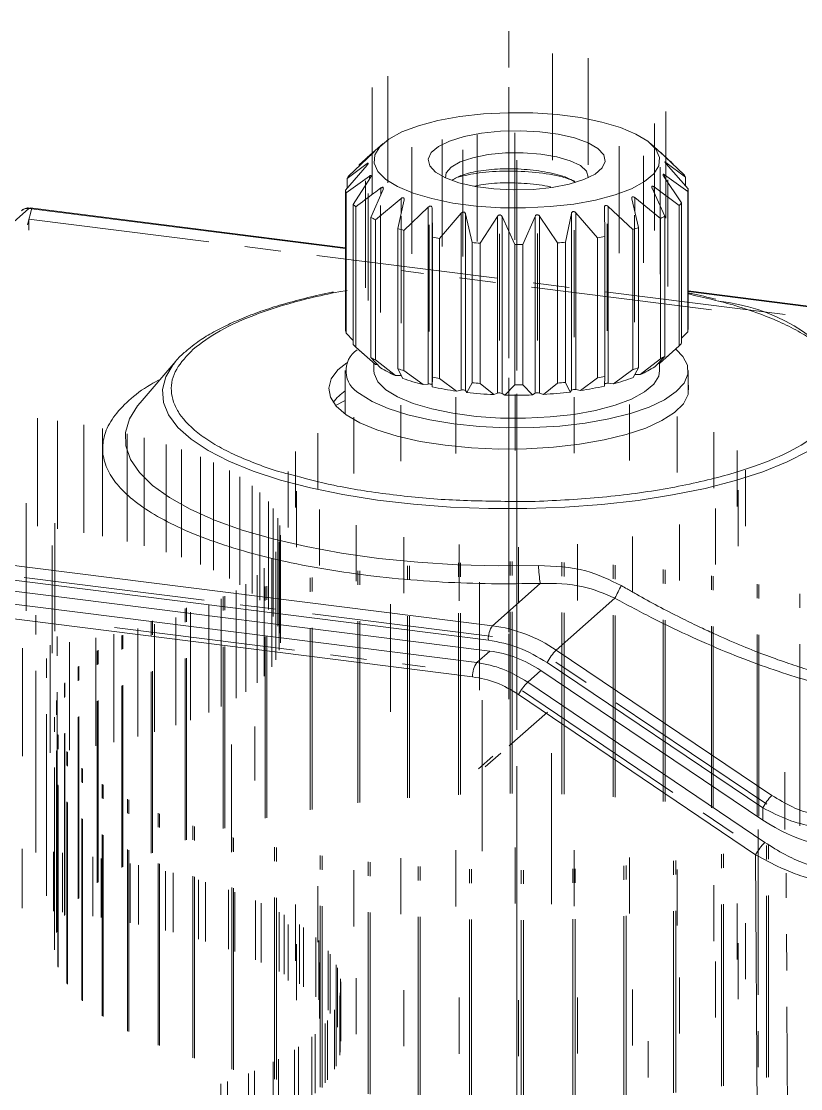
# Paper-space layout 'SW_Model_1' of a CAD drawing. Header units: millimetres. Extents: x 0 to 594, y 0 to 420.
# Drawn here: x 392.81 to 420.08, y 187.26 to 224.57 of the extents above; entities that cross this region are included whole.
import ezdxf

# ---------------------------------------------------------------- set-up
doc = ezdxf.new("R2010")
doc.units = ezdxf.units.MM
doc.linetypes.add('CENTER', pattern=[10.16, 6.35, -1.27, 1.27, -1.27])
doc.layers.add('SLD-0', color=179, linetype='Continuous')

psp = doc.layouts.new('SW_Model_1')

# ---------------------------------------------------------------- linework, layer by layer
at = {"layer": 'SLD-0', "color": 5, "linetype": 'CENTER', "lineweight": 15}
for p, q in [((409.867, 205.181), (409.867, 224.574)), ((411.402, 219.715), (411.402, 223.45)), ((412.644, 219.557), (412.644, 223.292)), ((409.867, 203.222), (409.867, 223.031)), ((405.638, 218.927), (405.638, 222.662)), ((405.087, 218.524), (405.087, 222.259)), ((415.366, 217.689), (415.366, 221.424)), ((414.971, 217.266), (414.971, 221.001)), ((408.766, 216.876), (408.766, 220.611)), ((410.082, 216.937), (410.082, 220.672)), ((406.472, 216.443), (406.472, 220.178)), ((407.537, 216.708), (407.537, 220.443)), ((413.728, 216.473), (413.728, 220.208)), ((408.258, 216.348), (408.258, 220.083)), ((414.587, 216.135), (414.587, 219.87)), ((410.148, 219.715), (410.148, 219.149)), ((410.148, 218.772), (410.148, 219.715)), ((415.168, 215.737), (415.168, 219.472)), ((410.148, 219.149), (410.148, 202.933)), ((404.854, 215.259), (404.854, 218.994)), ((410.148, 213.87), (410.148, 218.772)), ((410.148, 213.87), (410.148, 218.772)), ((410.148, 213.87), (410.148, 218.772)), ((410.148, 213.87), (410.148, 218.772)), ((410.148, 213.87), (410.148, 218.772)), ((410.148, 213.87), (410.148, 218.772)), ((410.148, 213.87), (410.148, 218.772)), ((410.148, 213.87), (410.148, 218.772)), ((410.148, 213.87), (410.148, 218.772)), ((410.148, 213.87), (410.148, 218.772)), ((410.148, 213.87), (410.148, 218.772)), ((410.148, 213.87), (410.148, 218.772)), ((410.148, 213.87), (410.148, 218.772)), ((410.148, 213.87), (410.148, 218.772)), ((410.148, 213.87), (410.148, 218.772)), ((410.148, 213.87), (410.148, 218.772)), ((410.148, 213.87), (410.148, 218.772)), ((410.148, 213.87), (410.148, 218.772)), ((410.148, 213.87), (410.148, 218.772)), ((410.148, 213.87), (410.148, 218.772)), ((410.148, 213.87), (410.148, 218.772)), ((410.148, 213.87), (410.148, 218.772)), ((410.148, 213.87), (410.148, 218.772)), ((410.148, 213.87), (410.148, 218.772)), ((410.148, 213.87), (410.148, 218.772)), ((415.433, 215.303), (415.433, 219.038)), ((404.954, 214.818), (404.954, 218.553)), ((393.024, 217.461), (393.187, 218.039)), ((405.38, 214.398), (405.38, 218.133)), ((393.078, 217.277), (393.078, 217.654)), ((393.078, 217.654), (421.741, 214.043)), ((406.106, 214.027), (406.106, 217.762)), ((414.273, 214.061), (414.273, 217.796)), ((407.086, 213.728), (407.086, 217.463)), ((412.159, 213.536), (412.159, 217.271)), ((413.316, 213.754), (413.316, 217.489)), ((409.548, 213.415), (409.548, 217.15)), ((410.877, 213.42), (410.877, 217.155)), ((416.961, 214.492), (406.093, 215.862)), ((410.148, 213.87), (410.148, 213.304)), ((410.148, 213.87), (410.148, 213.304)), ((410.148, 213.87), (410.148, 213.304)), ((410.148, 213.87), (410.148, 213.304)), ((410.148, 213.87), (410.148, 213.304)), ((410.148, 213.87), (410.148, 213.304)), ((410.148, 213.87), (410.148, 213.304)), ((410.148, 213.87), (410.148, 213.304)), ((410.148, 213.87), (410.148, 213.304)), ((410.148, 213.87), (410.148, 213.304)), ((410.148, 213.87), (410.148, 213.304)), ((410.148, 213.87), (410.148, 213.304)), ((410.148, 213.87), (410.148, 213.304)), ((410.148, 213.87), (410.148, 213.304)), ((410.148, 213.87), (410.148, 213.304)), ((410.148, 213.87), (410.148, 213.304)), ((410.148, 213.87), (410.148, 213.304)), ((410.148, 213.87), (410.148, 213.304)), ((410.148, 213.87), (410.148, 213.304)), ((410.148, 213.87), (410.148, 213.304)), ((410.148, 213.87), (410.148, 213.304)), ((410.148, 213.87), (410.148, 213.304)), ((410.148, 213.87), (410.148, 213.304)), ((410.148, 213.87), (410.148, 213.304)), ((410.148, 213.87), (410.148, 213.304)), ((410.148, 213.304), (410.148, 212.361)), ((410.148, 205.196), (410.148, 212.361)), ((409.867, 211.718), (409.867, 210.775)), ((408.02, 209.47), (408.02, 211.43)), ((409.867, 210.006), (409.867, 211.573)), ((410.088, 209.566), (410.088, 211.526)), ((412.161, 209.481), (412.161, 211.44)), ((406.096, 209.199), (406.096, 211.159)), ((414.096, 209.219), (414.096, 211.178)), ((393.378, 206.925), (393.378, 210.696)), ((394.075, 206.836), (394.075, 210.608)), ((404.449, 208.771), (404.449, 210.731)), ((409.867, 210.775), (409.867, 200.876)), ((415.762, 208.799), (415.762, 210.759)), ((395.004, 206.692), (395.004, 210.464)), ((395.657, 206.572), (395.657, 210.343)), ((396.517, 206.386), (396.517, 210.157)), ((403.19, 208.216), (403.19, 210.175)), ((417.046, 208.25), (417.046, 210.21)), ((397.113, 206.237), (397.113, 210.008)), ((397.887, 206.013), (397.887, 209.784)), ((410.148, 208.23), (410.148, 209.91)), ((410.148, 208.23), (410.148, 209.91)), ((410.148, 205.384), (410.148, 209.721)), ((410.148, 205.384), (410.148, 209.721)), ((398.415, 205.837), (398.415, 209.608)), ((399.088, 205.58), (399.088, 209.351)), ((402.405, 207.571), (402.405, 209.53)), ((417.86, 207.609), (417.86, 209.569)), ((399.538, 205.381), (399.538, 209.152)), ((400.097, 205.095), (400.097, 208.866)), ((400.46, 204.877), (400.46, 208.649)), ((402.148, 206.88), (402.148, 208.839)), ((418.147, 206.919), (418.147, 208.879)), ((400.894, 204.568), (400.894, 208.339)), ((410.148, 207.036), (410.148, 208.587)), ((410.148, 207.036), (410.148, 208.587)), ((410.148, 207.036), (410.148, 208.587)), ((410.148, 207.036), (410.148, 208.587)), ((410.148, 207.036), (410.148, 208.587)), ((410.148, 207.036), (410.148, 208.587)), ((410.148, 207.036), (410.148, 208.587)), ((410.148, 207.036), (410.148, 208.587)), ((410.148, 207.048), (410.148, 208.563)), ((410.148, 207.048), (410.148, 208.563)), ((410.148, 207.048), (410.148, 208.563)), ((410.148, 207.048), (410.148, 208.563)), ((410.148, 207.048), (410.148, 208.563)), ((410.148, 207.048), (410.148, 208.563)), ((410.148, 207.048), (410.148, 208.563)), ((410.148, 207.048), (410.148, 208.563)), ((410.148, 207.07), (410.148, 208.518)), ((410.148, 207.07), (410.148, 208.518)), ((410.148, 207.07), (410.148, 208.518)), ((410.148, 207.07), (410.148, 208.518)), ((410.148, 207.07), (410.148, 208.518)), ((410.148, 207.07), (410.148, 208.518)), ((410.148, 207.07), (410.148, 208.518)), ((410.148, 207.07), (410.148, 208.518)), ((410.148, 207.096), (410.148, 208.466)), ((410.148, 207.096), (410.148, 208.466)), ((410.148, 207.096), (410.148, 208.466)), ((410.148, 207.096), (410.148, 208.466)), ((410.148, 207.096), (410.148, 208.466)), ((410.148, 207.096), (410.148, 208.466)), ((410.148, 207.096), (410.148, 208.466)), ((410.148, 207.096), (410.148, 208.466)), ((410.148, 207.107), (410.148, 208.444)), ((410.148, 207.107), (410.148, 208.444)), ((410.148, 207.107), (410.148, 208.444)), ((410.148, 207.107), (410.148, 208.444)), ((410.148, 207.107), (410.148, 208.444)), ((410.148, 207.107), (410.148, 208.444)), ((410.148, 207.107), (410.148, 208.444)), ((410.148, 207.107), (410.148, 208.444)), ((410.148, 207.127), (410.148, 208.405)), ((410.148, 207.127), (410.148, 208.405)), ((410.148, 207.127), (410.148, 208.405)), ((410.148, 207.127), (410.148, 208.405)), ((410.148, 207.127), (410.148, 208.405)), ((410.148, 207.127), (410.148, 208.405)), ((410.148, 207.127), (410.148, 208.405)), ((410.148, 207.127), (410.148, 208.405)), ((401.162, 204.336), (401.162, 208.107)), ((402.436, 206.19), (402.436, 208.15)), ((417.89, 206.229), (417.89, 208.188)), ((392.982, 203.962), (392.982, 207.733)), ((401.462, 204.009), (401.462, 207.781)), ((401.631, 203.767), (401.631, 207.538)), ((403.249, 205.549), (403.249, 207.509)), ((417.105, 205.583), (417.105, 207.543)), ((401.792, 203.43), (401.792, 207.201)), ((393.983, 203.257), (393.983, 207.029)), ((401.858, 203.182), (401.858, 206.953)), ((404.533, 205), (404.533, 206.96)), ((410.148, 205.196), (410.148, 206.876)), ((410.148, 205.196), (410.148, 206.876)), ((415.846, 205.028), (415.846, 206.988)), ((409.296, 203.067), (380.633, 206.678)), ((401.839, 202.592), (401.839, 206.363)), ((401.877, 202.841), (401.877, 206.612)), ((406.199, 204.58), (406.199, 206.54)), ((414.199, 204.6), (414.199, 206.56)), ((393.887, 202.479), (393.887, 206.25)), ((401.715, 202.253), (401.715, 206.024)), ((408.135, 204.319), (408.135, 206.278)), ((410.207, 204.233), (410.207, 206.193)), ((412.276, 204.329), (412.276, 206.289)), ((401.574, 202.009), (401.574, 205.78)), ((408.106, 197.535), (408.106, 205.643)), ((408.181, 197.538), (408.181, 205.646)), ((409.916, 197.577), (409.916, 205.685)), ((409.991, 197.577), (409.991, 205.686)), ((411.728, 197.552), (411.728, 205.66)), ((411.803, 197.549), (411.803, 205.658)), ((401.309, 201.679), (401.309, 205.45)), ((404.586, 197.249), (404.586, 205.357)), ((404.657, 197.258), (404.657, 205.366)), ((406.322, 197.425), (406.322, 205.533)), ((406.395, 197.431), (406.395, 205.539)), ((413.521, 197.459), (413.521, 205.567)), ((413.595, 197.454), (413.595, 205.562)), ((415.271, 197.3), (415.271, 205.408)), ((415.343, 197.292), (415.343, 205.4)), ((400.668, 201.129), (400.668, 204.9)), ((401.067, 201.444), (401.067, 205.215)), ((402.92, 197.01), (402.92, 205.118)), ((402.988, 197.021), (402.988, 205.129)), ((408.845, 201.194), (408.845, 204.965)), ((410.148, 200.293), (410.148, 205.196)), ((416.957, 197.077), (416.957, 205.185)), ((417.026, 197.066), (417.026, 205.174)), ((418.557, 196.792), (418.557, 204.9)), ((418.622, 196.779), (418.622, 204.887)), ((400.33, 200.907), (400.33, 204.678)), ((401.345, 196.71), (401.345, 204.818)), ((401.408, 196.723), (401.408, 204.831)), ((420.052, 196.449), (420.052, 204.557)), ((399.375, 200.41), (399.375, 204.182)), ((399.803, 200.614), (399.803, 204.386)), ((399.88, 196.353), (399.88, 204.461)), ((399.939, 196.368), (399.939, 204.477)), ((405.726, 200.43), (405.726, 204.201)), ((393.316, 195.511), (393.316, 203.808)), ((398.545, 195.943), (398.545, 204.051)), ((398.598, 195.961), (398.598, 204.069)), ((398.732, 200.145), (398.732, 203.916)), ((397.356, 195.486), (397.356, 203.595)), ((397.402, 195.506), (397.402, 203.615)), ((397.475, 199.729), (397.475, 203.501)), ((398.223, 199.963), (398.223, 203.734)), ((394.064, 194.772), (394.064, 203.069)), ((395.417, 199.248), (395.417, 203.019)), ((396.056, 199.377), (396.056, 203.148)), ((396.072, 203.377), (406.944, 202.007)), ((396.327, 194.988), (396.327, 203.096)), ((396.367, 195.01), (396.367, 203.118)), ((396.895, 199.573), (396.895, 203.344)), ((392.85, 198.884), (392.85, 202.655)), ((393.818, 198.995), (393.818, 202.767)), ((394.505, 199.093), (394.505, 202.864)), ((409.867, 200.876), (409.867, 202.761)), ((409.867, 200.876), (409.867, 202.761)), ((393.696, 194.002), (393.696, 202.299)), ((395.473, 194.455), (395.473, 202.563)), ((395.505, 194.478), (395.505, 202.586)), ((418.896, 197.203), (411.349, 202.283)), ((394.802, 193.893), (394.802, 202.001)), ((394.827, 193.917), (394.827, 202.025)), ((394.325, 193.309), (394.325, 201.418)), ((394.341, 193.334), (394.341, 201.442)), ((410.352, 201.165), (418.648, 195.558)), ((394.047, 192.712), (394.047, 200.82)), ((394.055, 192.737), (394.055, 200.845)), ((408.935, 200.845), (408.935, 195.566)), ((409.878, 199.243), (411.218, 200.425)), ((393.97, 192.133), (393.97, 200.241)), ((393.971, 192.108), (393.971, 200.216)), ((410.148, 192.185), (410.148, 200.293)), ((410.148, 192.185), (410.148, 200.293)), ((410.148, 192.185), (410.148, 200.293)), ((410.148, 192.185), (410.148, 200.293)), ((410.148, 192.185), (410.148, 200.293)), ((410.148, 192.185), (410.148, 200.293)), ((410.148, 192.185), (410.148, 200.293)), ((410.148, 192.185), (410.148, 200.293)), ((410.148, 192.185), (410.148, 200.293)), ((410.148, 192.185), (410.148, 200.293)), ((410.148, 192.185), (410.148, 200.293)), ((410.148, 192.185), (410.148, 200.293)), ((410.148, 192.185), (410.148, 200.293)), ((410.148, 192.185), (410.148, 200.293)), ((410.148, 192.185), (410.148, 200.293)), ((410.148, 192.185), (410.148, 200.293)), ((410.148, 192.185), (410.148, 200.293)), ((410.148, 192.185), (410.148, 200.293)), ((410.148, 192.185), (410.148, 200.293)), ((410.148, 192.185), (410.148, 200.293)), ((410.148, 192.185), (410.148, 200.293)), ((410.148, 192.185), (410.148, 200.293)), ((410.148, 192.185), (410.148, 200.293)), ((410.148, 192.185), (410.148, 200.293)), ((410.148, 192.185), (410.148, 200.293)), ((410.148, 192.185), (410.148, 200.293)), ((410.148, 192.185), (410.148, 200.293)), ((410.148, 192.185), (410.148, 200.293)), ((410.148, 192.185), (410.148, 200.293)), ((410.148, 192.185), (410.148, 200.293)), ((410.148, 192.185), (410.148, 200.293)), ((410.148, 192.185), (410.148, 200.293)), ((410.148, 192.185), (410.148, 200.293)), ((410.148, 192.185), (410.148, 200.293)), ((410.148, 192.185), (410.148, 200.293)), ((410.148, 192.185), (410.148, 200.293)), ((410.148, 192.185), (410.148, 200.293)), ((410.148, 192.185), (410.148, 200.293)), ((410.148, 192.185), (410.148, 200.293)), ((410.148, 192.185), (410.148, 200.293)), ((410.148, 192.185), (410.148, 200.293)), ((410.148, 192.185), (410.148, 200.293)), ((410.148, 192.185), (410.148, 200.293)), ((410.148, 192.185), (410.148, 200.293)), ((410.148, 192.185), (410.148, 200.293)), ((410.148, 192.185), (410.148, 200.293)), ((410.148, 192.185), (410.148, 200.293)), ((410.148, 192.185), (410.148, 200.293)), ((410.148, 192.185), (410.148, 200.293)), ((410.148, 192.185), (410.148, 200.293)), ((410.148, 192.185), (410.148, 200.293)), ((410.148, 192.185), (410.148, 200.293)), ((410.148, 192.185), (410.148, 200.293)), ((410.148, 192.185), (410.148, 200.293)), ((410.148, 192.185), (410.148, 200.293)), ((410.148, 192.185), (410.148, 200.293)), ((410.148, 192.185), (410.148, 200.293)), ((410.148, 192.185), (410.148, 200.293)), ((410.148, 192.185), (410.148, 200.293)), ((410.148, 192.185), (410.148, 200.293)), ((410.148, 192.185), (410.148, 200.293)), ((410.148, 192.185), (410.148, 200.293)), ((410.148, 192.185), (410.148, 200.293)), ((410.148, 192.185), (410.148, 200.293)), ((410.148, 192.185), (410.148, 200.293)), ((410.148, 192.185), (410.148, 200.293)), ((410.148, 192.185), (410.148, 200.293)), ((410.148, 192.185), (410.148, 200.293)), ((410.148, 192.185), (410.148, 200.293)), ((410.148, 192.185), (410.148, 200.293)), ((410.148, 192.185), (410.148, 200.293)), ((410.148, 192.185), (410.148, 200.293)), ((410.148, 192.185), (410.148, 200.293)), ((410.148, 192.185), (410.148, 200.293)), ((410.148, 192.185), (410.148, 200.293)), ((410.148, 192.185), (410.148, 200.293)), ((410.148, 192.185), (410.148, 200.293)), ((410.148, 192.185), (410.148, 200.293)), ((410.148, 192.185), (410.148, 200.293)), ((410.148, 192.185), (410.148, 200.293)), ((410.148, 192.185), (410.148, 200.293)), ((410.148, 192.185), (410.148, 200.293)), ((410.148, 192.185), (410.148, 200.293)), ((410.148, 192.185), (410.148, 200.293)), ((410.148, 192.185), (410.148, 200.293)), ((410.148, 192.185), (410.148, 200.293)), ((410.148, 192.185), (410.148, 200.293)), ((410.148, 192.185), (410.148, 200.293)), ((410.148, 192.185), (410.148, 200.293)), ((410.148, 192.185), (410.148, 200.293)), ((410.148, 192.185), (410.148, 200.293)), ((410.148, 192.185), (410.148, 200.293)), ((410.148, 192.185), (410.148, 200.293)), ((410.148, 192.185), (410.148, 200.293)), ((410.148, 192.185), (410.148, 200.293)), ((410.148, 192.185), (410.148, 200.293)), ((410.148, 192.185), (410.148, 200.293)), ((410.148, 192.185), (410.148, 200.293)), ((410.148, 192.185), (410.148, 200.293)), ((410.148, 192.185), (410.148, 200.293)), ((410.148, 192.185), (410.148, 200.293)), ((410.148, 192.185), (410.148, 200.293)), ((410.148, 192.185), (410.148, 200.293)), ((410.148, 192.185), (410.148, 200.293)), ((410.148, 192.185), (410.148, 200.293)), ((410.148, 192.185), (410.148, 200.293)), ((410.148, 192.185), (410.148, 200.293)), ((410.148, 192.185), (410.148, 200.293)), ((410.148, 192.185), (410.148, 200.293)), ((410.148, 192.185), (410.148, 200.293)), ((410.148, 192.185), (410.148, 200.293)), ((410.148, 192.185), (410.148, 200.293)), ((400.986, 198.034), (400.986, 199.92)), ((394.09, 191.529), (394.09, 199.638)), ((394.099, 191.504), (394.099, 199.613)), ((400.164, 195.524), (400.164, 199.295)), ((394.411, 190.934), (394.411, 199.042)), ((394.429, 190.91), (394.429, 199.018)), ((409.042, 198.505), (409.594, 198.992)), ((411.36, 193.707), (411.36, 198.987)), ((408.805, 198.438), (409.308, 198.881)), ((394.93, 190.355), (394.93, 198.463)), ((394.956, 190.331), (394.956, 198.439)), ((419.533, 196.322), (419.533, 198.325)), ((395.64, 189.798), (395.64, 197.907)), ((395.674, 189.776), (395.674, 197.884)), ((410.148, 197.653), (410.148, 184.839)), ((396.533, 189.272), (396.533, 197.38)), ((396.574, 189.251), (396.574, 197.359)), ((397.597, 188.782), (397.597, 196.89)), ((397.645, 188.763), (397.645, 196.871)), ((398.819, 188.335), (398.819, 196.443)), ((398.873, 188.318), (398.873, 196.426)), ((418.595, 180.383), (418.595, 196.317)), ((418.595, 180.383), (418.595, 196.317)), ((418.595, 196.171), (418.595, 196.317)), ((400.184, 187.937), (400.184, 196.045)), ((400.243, 187.921), (400.243, 196.029)), ((392.843, 195.646), (392.843, 193.572)), ((401.673, 187.591), (401.673, 195.7)), ((401.738, 187.578), (401.738, 195.686)), ((408.02, 193.631), (408.02, 195.591)), ((410.088, 193.727), (410.088, 195.687)), ((412.161, 193.641), (412.161, 195.601)), ((418.887, 187.647), (418.887, 195.755)), ((418.951, 187.661), (418.951, 195.769)), ((393.938, 195.538), (393.938, 193.464)), ((394.253, 195.501), (394.253, 193.427)), ((395.31, 195.358), (395.31, 193.283)), ((395.613, 195.31), (395.613, 193.236)), ((403.27, 187.304), (403.27, 195.412)), ((403.338, 187.293), (403.338, 195.402)), ((404.952, 187.078), (404.952, 195.186)), ((405.024, 187.07), (405.024, 195.178)), ((406.096, 193.36), (406.096, 195.319)), ((414.096, 193.38), (414.096, 195.339)), ((415.638, 187.112), (415.638, 195.221)), ((415.71, 187.121), (415.71, 195.229)), ((417.308, 187.349), (417.308, 195.457)), ((417.376, 187.361), (417.376, 195.469)), ((396.622, 195.132), (396.622, 193.058)), ((396.909, 195.075), (396.909, 193.001)), ((397.859, 194.865), (397.859, 192.79)), ((398.128, 194.798), (398.128, 192.724)), ((404.449, 192.932), (404.449, 194.892)), ((406.701, 186.916), (406.701, 195.024)), ((406.774, 186.911), (406.774, 195.019)), ((408.492, 186.821), (408.492, 194.929)), ((408.567, 186.818), (408.567, 194.926)), ((410.304, 186.793), (410.304, 194.901)), ((410.38, 186.793), (410.38, 194.901)), ((412.114, 186.832), (412.114, 194.941)), ((412.19, 186.836), (412.19, 194.944)), ((413.9, 186.939), (413.9, 195.048)), ((413.974, 186.945), (413.974, 195.054)), ((415.762, 192.96), (415.762, 194.92)), ((399.011, 194.557), (399.011, 192.483)), ((399.258, 194.482), (399.258, 192.408)), ((410.148, 194.636), (410.148, 189.922)), ((419.634, 183.771), (419.575, 194.788)), ((400.065, 194.213), (400.065, 192.139)), ((400.289, 194.13), (400.289, 192.056)), ((403.19, 192.377), (403.19, 194.336)), ((410.148, 192.391), (410.148, 194.071)), ((410.148, 192.391), (410.148, 194.071)), ((417.046, 192.411), (417.046, 194.37)), ((401.011, 193.836), (401.011, 191.761)), ((401.209, 193.746), (401.209, 191.672)), ((402.405, 191.732), (402.405, 193.691)), ((410.148, 189.545), (410.148, 193.882)), ((410.148, 189.545), (410.148, 193.882)), ((417.86, 191.77), (417.86, 193.729)), ((401.84, 193.429), (401.84, 191.354)), ((402.01, 193.333), (402.01, 191.259)), ((402.148, 191.041), (402.148, 193)), ((402.543, 192.996), (402.543, 190.922)), ((410.148, 193.128), (410.148, 189.357)), ((410.148, 193.128), (410.148, 183.511)), ((418.147, 191.08), (418.147, 193.04)), ((402.683, 192.895), (402.683, 190.821)), ((410.148, 191.197), (410.148, 192.747)), ((410.148, 191.197), (410.148, 192.747)), ((410.148, 191.197), (410.148, 192.747)), ((410.148, 191.197), (410.148, 192.747)), ((410.148, 191.197), (410.148, 192.747)), ((410.148, 191.197), (410.148, 192.747)), ((410.148, 191.197), (410.148, 192.747)), ((410.148, 191.197), (410.148, 192.747)), ((410.148, 191.209), (410.148, 192.724)), ((410.148, 191.209), (410.148, 192.724)), ((410.148, 191.209), (410.148, 192.724)), ((410.148, 191.209), (410.148, 192.724)), ((410.148, 191.209), (410.148, 192.724)), ((410.148, 191.209), (410.148, 192.724)), ((410.148, 191.209), (410.148, 192.724)), ((410.148, 191.209), (410.148, 192.724)), ((410.148, 191.231), (410.148, 192.679)), ((410.148, 191.231), (410.148, 192.679)), ((410.148, 191.231), (410.148, 192.679)), ((410.148, 191.231), (410.148, 192.679)), ((410.148, 191.231), (410.148, 192.679)), ((410.148, 191.231), (410.148, 192.679)), ((410.148, 191.231), (410.148, 192.679)), ((410.148, 191.231), (410.148, 192.679)), ((410.148, 191.257), (410.148, 192.626)), ((410.148, 191.257), (410.148, 192.626)), ((410.148, 191.257), (410.148, 192.626)), ((410.148, 191.257), (410.148, 192.626)), ((410.148, 191.257), (410.148, 192.626)), ((410.148, 191.257), (410.148, 192.626)), ((410.148, 191.257), (410.148, 192.626)), ((410.148, 191.257), (410.148, 192.626)), ((410.148, 191.268), (410.148, 192.605)), ((410.148, 191.268), (410.148, 192.605)), ((410.148, 191.268), (410.148, 192.605)), ((410.148, 191.268), (410.148, 192.605)), ((410.148, 191.268), (410.148, 192.605)), ((410.148, 191.268), (410.148, 192.605)), ((410.148, 191.268), (410.148, 192.605)), ((410.148, 191.268), (410.148, 192.605)), ((410.148, 191.287), (410.148, 192.566)), ((410.148, 191.287), (410.148, 192.566)), ((410.148, 191.287), (410.148, 192.566)), ((410.148, 191.287), (410.148, 192.566)), ((410.148, 191.287), (410.148, 192.566)), ((410.148, 191.287), (410.148, 192.566)), ((410.148, 191.287), (410.148, 192.566)), ((410.148, 191.287), (410.148, 192.566)), ((402.436, 190.351), (402.436, 192.311)), ((403.113, 192.543), (403.113, 190.468)), ((403.223, 192.437), (403.223, 190.363)), ((410.148, 192.185), (410.148, 189.922)), ((417.89, 190.389), (417.89, 192.349)), ((403.545, 192.072), (403.545, 189.998)), ((403.623, 191.964), (403.623, 189.89)), ((403.249, 189.71), (403.249, 191.67)), ((403.834, 191.59), (403.834, 189.516)), ((403.879, 191.48), (403.879, 189.406)), ((417.105, 189.744), (417.105, 191.704)), ((403.978, 191.101), (403.978, 189.026)), ((404.533, 189.161), (404.533, 191.12)), ((415.846, 189.189), (415.846, 191.148)), ((403.99, 190.989), (403.99, 188.915)), ((406.199, 188.741), (406.199, 190.701)), ((410.148, 189.357), (410.148, 191.036)), ((410.148, 189.357), (410.148, 191.036)), ((414.199, 188.761), (414.199, 190.721)), ((403.953, 190.498), (403.953, 188.423)), ((403.975, 190.609), (403.975, 188.535)), ((408.135, 188.48), (408.135, 190.439)), ((410.207, 188.394), (410.207, 190.353)), ((412.276, 188.49), (412.276, 190.449)), ((403.77, 190.01), (403.77, 187.935)), ((403.825, 190.119), (403.825, 188.045)), ((403.529, 189.638), (403.529, 187.563)), ((403.442, 189.53), (403.442, 187.456)), ((410.148, 189.357), (410.148, 185.585)), ((414.744, 180.022), (414.744, 189.45)), ((414.744, 180.022), (414.744, 189.45)), ((402.973, 189.064), (402.973, 186.99)), ((403.091, 189.168), (403.091, 187.094)), ((402.366, 188.616), (402.366, 186.541)), ((402.515, 188.715), (402.515, 186.641)), ((401.629, 188.19), (401.629, 186.115)), ((401.807, 188.284), (401.807, 186.21)), ((400.768, 187.79), (400.768, 185.716)), ((400.973, 187.878), (400.973, 185.804)), ((399.792, 187.421), (399.792, 185.347)), ((400.022, 187.502), (400.022, 185.428))]:
    psp.add_line(p, q, dxfattribs=at)
at = {"layer": 'SLD-0', "color": 179, "linetype": 'Continuous', "lineweight": 15}
for p, q in [((408.153, 221.243), (408.98, 221.336)), ((408.98, 221.336), (409.842, 221.379)), ((409.842, 221.379), (410.713, 221.371)), ((410.713, 221.371), (411.567, 221.313)), ((411.567, 221.313), (412.378, 221.207)), ((406.128, 220.706), (406.706, 220.924)), ((406.706, 220.924), (407.388, 221.105)), ((407.388, 221.105), (408.153, 221.243)), ((412.378, 221.207), (413.121, 221.055)), ((413.121, 221.055), (413.774, 220.862)), ((405.673, 220.459), (406.128, 220.706)), ((407.8, 220.39), (408.31, 220.547)), ((408.31, 220.547), (408.911, 220.663)), ((408.911, 220.663), (409.575, 220.731)), ((409.575, 220.731), (410.267, 220.748)), ((410.267, 220.748), (410.953, 220.713)), ((410.953, 220.713), (411.599, 220.628)), ((411.599, 220.628), (412.172, 220.498)), ((413.774, 220.862), (414.317, 220.635)), ((414.317, 220.635), (414.733, 220.38)), ((405.471, 220.304), (404.909, 219.809)), ((405.18, 219.904), (405.353, 220.188)), ((405.353, 220.188), (405.673, 220.459)), ((407.154, 219.984), (407.409, 220.199)), ((407.409, 220.199), (407.8, 220.39)), ((412.172, 220.498), (412.644, 220.328)), ((412.644, 220.328), (412.99, 220.127)), ((414.733, 220.38), (415.009, 220.104)), ((415.193, 219.98), (414.825, 220.304)), ((405.119, 219.981), (404.267, 219.17)), ((404.63, 219.558), (405.167, 220.032)), ((405.157, 219.613), (405.18, 219.904)), ((407.05, 219.755), (407.154, 219.984)), ((408.612, 219.807), (408.169, 219.659)), ((409.151, 219.914), (408.612, 219.807)), ((409.752, 219.972), (409.151, 219.914)), ((410.378, 219.979), (409.752, 219.972)), ((410.99, 219.934), (410.378, 219.979)), ((411.549, 219.84), (410.99, 219.934)), ((412.02, 219.702), (411.549, 219.84)), ((412.99, 220.127), (413.194, 219.906)), ((413.194, 219.906), (413.245, 219.675)), ((415.009, 220.104), (415.138, 219.817)), ((415.138, 219.817), (415.116, 219.527)), ((415.997, 219.218), (415.138, 220.022)), ((404.909, 219.548), (404.156, 218.67)), ((404.217, 219.076), (404.917, 219.602)), ((404.63, 219.515), (404.63, 219.558)), ((405.286, 219.326), (405.157, 219.613)), ((407.101, 219.524), (407.05, 219.755)), ((407.305, 219.303), (407.101, 219.524)), ((407.851, 219.479), (407.678, 219.278)), ((408.169, 219.659), (407.851, 219.479)), ((412.373, 219.529), (412.02, 219.702)), ((412.586, 219.333), (412.373, 219.529)), ((413.141, 219.447), (412.887, 219.231)), ((413.245, 219.675), (413.141, 219.447)), ((415.116, 219.527), (414.942, 219.242)), ((415.368, 219.645), (416.054, 219.124)), ((416.146, 218.719), (415.38, 219.591)), ((415.606, 219.603), (415.606, 219.584)), ((404.177, 218.575), (404.996, 219.165)), ((404.217, 218.742), (404.217, 219.076)), ((405.028, 219.112), (404.42, 218.176)), ((405.563, 219.05), (405.286, 219.326)), ((407.651, 219.102), (407.305, 219.303)), ((408.123, 218.933), (407.651, 219.102)), ((407.678, 219.278), (407.652, 219.102)), ((412.887, 219.231), (412.495, 219.04)), ((412.647, 219.125), (412.586, 219.333)), ((412.644, 219.102), (412.647, 219.125)), ((414.942, 219.242), (414.623, 218.972)), ((415.917, 218.224), (415.294, 219.154)), ((415.322, 219.207), (416.131, 218.624)), ((416.054, 219.124), (416.054, 218.823)), ((405.469, 218.7), (405.045, 217.72)), ((405.979, 218.795), (405.563, 219.05)), ((406.521, 218.568), (405.979, 218.795)), ((408.696, 218.802), (408.123, 218.933)), ((409.342, 218.717), (408.696, 218.802)), ((410.028, 218.683), (409.342, 218.717)), ((410.721, 218.7), (410.028, 218.683)), ((411.384, 218.768), (410.721, 218.7)), ((411.986, 218.883), (411.384, 218.768)), ((412.495, 219.04), (411.986, 218.883)), ((414.167, 218.724), (413.59, 218.506)), ((414.623, 218.972), (414.167, 218.724)), ((415.327, 217.762), (414.884, 218.738)), ((414.951, 218.787), (415.832, 218.132)), ((416.146, 213.816), (416.146, 218.719)), ((404.156, 218.67), (404.156, 213.767)), ((404.177, 213.672), (404.177, 218.575)), ((405.201, 217.64), (406.098, 218.378)), ((406.203, 218.336), (405.99, 217.33)), ((407.174, 218.375), (406.521, 218.568)), ((407.917, 218.223), (407.174, 218.375)), ((412.908, 218.325), (412.142, 218.187)), ((413.59, 218.506), (412.908, 218.325)), ((414.411, 217.365), (414.176, 218.369)), ((414.278, 218.411), (415.176, 217.681)), ((416.131, 218.624), (416.131, 213.721)), ((393.078, 218.031), (389.331, 214.726)), ((404.156, 216.661), (393.128, 218.051)), ((404.42, 218.176), (404.42, 213.274)), ((404.512, 213.183), (404.512, 218.086)), ((406.201, 217.266), (407.053, 218.077)), ((407.053, 218.077), (407.053, 211.894)), ((407.186, 218.046), (407.197, 217.031)), ((407.186, 218.046), (407.186, 211.862)), ((408.728, 218.117), (407.917, 218.223)), ((409.582, 218.059), (408.728, 218.117)), ((410.453, 218.052), (409.582, 218.059)), ((411.315, 218.095), (410.453, 218.052)), ((412.142, 218.187), (411.315, 218.095)), ((413.227, 217.056), (413.216, 218.07)), ((413.345, 218.103), (414.204, 217.299)), ((413.345, 218.103), (413.345, 211.919)), ((415.832, 218.132), (415.832, 213.23)), ((415.917, 213.321), (415.917, 218.224)), ((405.045, 217.72), (405.045, 212.818)), ((405.201, 212.738), (405.201, 217.64)), ((407.449, 216.986), (408.203, 217.864)), ((408.203, 217.864), (408.203, 211.681)), ((408.354, 217.845), (408.589, 216.841)), ((408.354, 217.845), (408.354, 211.662)), ((408.867, 216.818), (409.475, 217.754)), ((409.475, 217.754), (409.475, 211.571)), ((409.635, 217.748), (410.078, 216.772)), ((409.635, 217.748), (409.635, 211.565)), ((410.365, 216.774), (410.789, 217.753)), ((410.789, 217.753), (410.789, 211.57)), ((410.949, 217.76), (411.573, 216.829)), ((410.949, 217.76), (410.949, 211.577)), ((411.849, 216.854), (412.062, 217.861)), ((412.062, 217.861), (412.062, 211.677)), ((412.212, 217.881), (412.977, 217.009)), ((412.212, 217.881), (412.212, 211.698)), ((415.176, 217.681), (415.176, 212.779)), ((415.327, 212.86), (415.327, 217.762)), ((405.99, 217.33), (405.99, 212.428)), ((406.201, 212.363), (406.201, 217.266)), ((414.204, 217.299), (414.204, 212.396)), ((414.411, 212.462), (414.411, 217.365)), ((407.197, 217.031), (407.197, 212.128)), ((407.449, 212.083), (407.449, 216.986)), ((408.589, 216.841), (408.589, 211.938)), ((408.867, 211.916), (408.867, 216.818)), ((411.573, 216.829), (411.573, 211.927)), ((411.849, 211.952), (411.849, 216.854)), ((412.977, 217.009), (412.977, 212.106)), ((413.227, 212.153), (413.227, 217.056)), ((410.078, 216.772), (410.078, 211.87)), ((410.365, 211.871), (410.365, 216.774)), ((403.928, 215.119), (404.217, 215.169)), ((421.791, 214.439), (416.146, 215.151)), ((404.42, 213.421), (404.177, 213.672)), ((416.131, 213.721), (415.917, 213.497)), ((405.209, 212.576), (404.512, 213.183)), ((415.832, 213.23), (415.139, 212.617)), ((415.722, 213.101), (415.956, 212.862)), ((404.638, 213.072), (405.096, 212.668)), ((405.045, 212.818), (405.378, 212.46)), ((405.907, 212.19), (405.201, 212.738)), ((415.176, 212.779), (414.47, 212.225)), ((414.978, 212.499), (415.327, 212.86)), ((415.199, 212.668), (415.44, 212.881)), ((415.956, 212.862), (416.12, 212.553)), ((398.219, 212.689), (396.971, 211.242)), ((398.14, 212.594), (398.219, 212.689)), ((403.893, 212.385), (403.658, 212.073)), ((404.206, 212.64), (403.893, 212.385)), ((404.148, 212.361), (404.148, 210.838)), ((405.148, 212.624), (405.148, 212.361)), ((405.148, 212.361), (405.157, 212.259)), ((405.273, 212.572), (405.209, 212.576)), ((405.99, 212.428), (406.158, 212.091)), ((406.872, 211.873), (406.201, 212.363)), ((414.204, 212.396), (413.529, 211.9)), ((414.226, 212.124), (414.411, 212.462)), ((415.139, 212.617), (415.089, 212.614)), ((415.116, 212.173), (415.148, 212.361)), ((415.184, 212.654), (415.139, 212.617)), ((415.148, 212.361), (415.148, 212.624)), ((415.199, 212.668), (415.184, 212.654)), ((416.12, 212.553), (416.137, 212.239)), ((416.148, 211.554), (416.148, 212.361)), ((403.658, 212.073), (403.568, 211.753)), ((405.157, 212.259), (405.286, 211.972)), ((405.286, 211.972), (405.563, 211.696)), ((406.098, 212.194), (405.907, 212.19)), ((407.197, 212.128), (407.188, 211.798)), ((408.042, 211.646), (407.449, 212.083)), ((412.977, 212.106), (412.375, 211.664)), ((413.218, 211.823), (413.227, 212.153)), ((414.47, 212.225), (414.278, 212.228)), ((414.942, 211.888), (415.116, 212.173)), ((416.137, 212.239), (416.006, 211.929)), ((403.568, 211.753), (403.626, 211.432)), ((405.563, 211.696), (405.979, 211.441)), ((407.053, 211.894), (406.872, 211.873)), ((407.076, 211.895), (407.053, 211.894)), ((407.1, 211.895), (407.076, 211.895)), ((407.123, 211.893), (407.1, 211.895)), ((407.143, 211.889), (407.123, 211.893)), ((407.161, 211.884), (407.143, 211.889)), ((407.174, 211.878), (407.161, 211.884)), ((407.182, 211.87), (407.174, 211.878)), ((407.186, 211.862), (407.182, 211.87)), ((407.188, 211.798), (407.186, 211.862)), ((408.203, 211.681), (408.042, 211.646)), ((408.404, 211.6), (408.354, 211.662)), ((408.589, 211.938), (408.404, 211.6)), ((409.345, 211.524), (408.867, 211.916)), ((410.078, 211.87), (409.73, 211.509)), ((410.698, 211.513), (410.365, 211.871)), ((411.573, 211.927), (411.082, 211.531)), ((412.017, 211.615), (411.849, 211.952)), ((412.062, 211.677), (412.017, 211.615)), ((412.375, 211.664), (412.212, 211.698)), ((413.218, 211.895), (413.216, 211.887)), ((413.226, 211.902), (413.218, 211.895)), ((413.239, 211.909), (413.226, 211.902)), ((413.256, 211.914), (413.239, 211.909)), ((413.276, 211.918), (413.256, 211.914)), ((413.299, 211.92), (413.276, 211.918)), ((413.322, 211.921), (413.299, 211.92)), ((413.345, 211.919), (413.322, 211.921)), ((413.529, 211.9), (413.345, 211.919)), ((414.167, 211.37), (414.623, 211.618)), ((414.623, 211.618), (414.942, 211.888)), ((415.73, 211.628), (415.318, 211.346)), ((416.006, 211.929), (415.73, 211.628)), ((416.14, 211.523), (416.156, 211.844)), ((416.156, 211.844), (416.148, 211.883)), ((403.626, 211.432), (403.83, 211.118)), ((404.148, 211.315), (403.811, 211.14)), ((405.088, 211.286), (404.646, 211.563)), ((405.654, 211.036), (405.088, 211.286)), ((405.979, 211.441), (406.521, 211.214)), ((409.475, 211.571), (409.345, 211.524)), ((409.73, 211.509), (409.635, 211.565)), ((410.789, 211.57), (410.698, 211.513)), ((411.082, 211.531), (410.949, 211.577)), ((413.59, 211.152), (414.167, 211.37)), ((415.318, 211.346), (414.778, 211.089)), ((415.977, 211.206), (416.14, 211.523)), ((403.83, 211.118), (404.176, 210.818)), ((406.332, 210.818), (405.654, 211.036)), ((406.521, 211.214), (407.174, 211.021)), ((407.174, 211.021), (407.917, 210.87)), ((407.917, 210.87), (408.728, 210.763)), ((412.142, 210.833), (412.908, 210.971)), ((412.908, 210.971), (413.59, 211.152)), ((414.124, 210.863), (413.372, 210.675)), ((414.778, 211.089), (414.124, 210.863)), ((415.228, 210.615), (415.671, 210.901)), ((415.671, 210.901), (415.977, 211.206)), ((404.176, 210.818), (404.655, 210.539)), ((404.655, 210.539), (405.256, 210.287)), ((407.103, 210.638), (406.332, 210.818)), ((407.949, 210.5), (407.103, 210.638)), ((408.85, 210.409), (407.949, 210.5)), ((408.728, 210.763), (409.582, 210.705)), ((409.582, 210.705), (410.453, 210.698)), ((410.453, 210.698), (411.315, 210.741)), ((411.315, 210.741), (412.142, 210.833)), ((412.541, 210.527), (411.651, 210.425)), ((413.372, 210.675), (412.541, 210.527)), ((414.66, 210.355), (415.228, 210.615)), ((405.256, 210.287), (405.965, 210.069)), ((409.782, 210.365), (408.85, 210.409)), ((410.723, 210.37), (409.782, 210.365)), ((411.651, 210.425), (410.723, 210.37)), ((413.204, 209.937), (413.98, 210.127)), ((413.98, 210.127), (414.66, 210.355)), ((405.965, 210.069), (406.766, 209.89)), ((406.766, 209.89), (407.64, 209.754)), ((407.64, 209.754), (408.565, 209.663)), ((411.436, 209.684), (412.349, 209.788)), ((412.349, 209.788), (413.204, 209.937)), ((408.565, 209.663), (409.522, 209.621)), ((409.522, 209.621), (410.486, 209.628)), ((410.486, 209.628), (411.436, 209.684)), ((409.296, 203.444), (380.633, 207.055)), ((409.155, 202.942), (380.492, 206.553)), ((409.296, 203.444), (410.973, 204.923)), ((409.202, 202.559), (391.102, 204.84)), ((408.747, 202.157), (390.646, 204.438)), ((411.528, 202.592), (413.582, 204.404)), ((408.605, 201.659), (390.527, 203.936)), ((408.747, 202.157), (409.202, 202.559)), ((419.075, 197.512), (411.528, 202.592)), ((418.755, 197.078), (411.208, 202.158)), ((410.53, 201.474), (410.987, 201.877)), ((410.987, 201.877), (418.755, 196.649)), ((418.826, 195.867), (410.53, 201.474)), ((418.506, 195.437), (410.211, 201.044)), ((418.755, 197.078), (418.755, 196.649)), ((418.506, 195.437), (418.602, 177.599))]:
    psp.add_line(p, q, dxfattribs=at)
at = {"layer": 'SLD-0', "color": 8, "linetype": 'Continuous', "lineweight": 15}
for p, q in [((404.917, 219.602), (404.917, 219.558)), ((415.368, 219.606), (415.368, 219.645)), ((404.996, 219.165), (404.996, 219.062)), ((415.322, 219.112), (415.322, 219.207)), ((405.398, 218.748), (405.398, 218.536)), ((414.951, 218.787), (414.951, 218.59)), ((406.098, 218.378), (406.098, 217.842)), ((414.278, 218.411), (414.278, 217.934)), ((393.078, 218.031), (404.156, 216.635)), ((416.146, 215.125), (421.741, 214.42)), ((397.867, 212.141), (398.127, 212.577)), ((398.127, 212.577), (398.14, 212.594)), ((397.753, 211.697), (397.867, 212.141)), ((406.098, 212.21), (406.098, 212.194)), ((397.785, 211.252), (397.753, 211.697)), ((396.971, 211.242), (396.884, 211.137)), ((397.965, 210.811), (397.785, 211.252)), ((396.884, 211.137), (396.599, 210.674)), ((396.599, 210.674), (396.461, 210.203)), ((398.288, 210.379), (397.965, 210.811)), ((396.461, 210.203), (396.474, 209.73)), ((398.753, 209.962), (398.288, 210.379)), ((396.474, 209.73), (396.637, 209.26)), ((399.352, 209.564), (398.753, 209.962)), ((400.079, 209.191), (399.352, 209.564)), ((420.344, 209.542), (419.611, 209.17)), ((396.637, 209.26), (396.947, 208.799)), ((400.924, 208.846), (400.079, 209.191)), ((419.611, 209.17), (418.759, 208.828)), ((396.947, 208.799), (397.402, 208.351)), ((401.879, 208.535), (400.924, 208.846)), ((418.759, 208.828), (417.798, 208.518)), ((397.402, 208.351), (397.996, 207.921)), ((402.93, 208.26), (401.879, 208.535)), ((404.065, 208.026), (402.93, 208.26)), ((416.742, 208.246), (415.602, 208.014)), ((417.798, 208.518), (416.742, 208.246)), ((397.996, 207.921), (398.723, 207.515)), ((405.271, 207.835), (404.065, 208.026)), ((415.602, 208.014), (414.393, 207.825)), ((398.723, 207.515), (399.574, 207.137)), ((406.533, 207.689), (405.271, 207.835)), ((407.835, 207.59), (406.533, 207.689)), ((409.162, 207.54), (407.835, 207.59)), ((410.497, 207.539), (409.162, 207.54)), ((411.825, 207.586), (410.497, 207.539)), ((413.129, 207.682), (411.825, 207.586)), ((414.393, 207.825), (413.129, 207.682)), ((399.574, 207.137), (400.541, 206.79)), ((400.541, 206.79), (401.612, 206.48)), ((401.612, 206.48), (402.775, 206.209)), ((402.775, 206.209), (404.018, 205.981)), ((404.018, 205.981), (405.326, 205.797)), ((405.326, 205.797), (406.684, 205.661)), ((406.684, 205.661), (408.079, 205.573)), ((408.079, 205.573), (409.493, 205.535)), ((409.493, 205.535), (410.912, 205.547))]:
    psp.add_line(p, q, dxfattribs=at)
at = {"layer": 'SLD-0', "color": 179, "linetype": 'Continuous', "lineweight": 15}
for centre, radius, start, end in [((405.059, 218.686), 0.928, 148.6017, 155.191), ((415.165, 218.646), 1.009, 28.2977, 34.5279), ((415.459, 218.774), 0.688, 347.3582, 355.3964), ((404.86, 218.779), 0.713, 188.8045, 196.6556), ((393.031, 217.701), 0.333, 81.8428, 130.6612), ((405.616, 219.299), 1.64, 223.1965, 227.703), ((414.789, 219.192), 1.487, 314.549, 319.3588), ((407.013, 221.378), 4.154, 241.7111, 244.1363), ((413.432, 221.091), 3.83, 297.0825, 299.6422), ((408.504, 225.183), 8.245, 252.251, 253.7863), ((411.926, 224.754), 7.796, 286.9918, 288.5855), ((409.591, 229.755), 12.948, 259.3425, 260.4788), ((410.077, 233.445), 16.67, 264.8767, 265.8368), ((410.241, 233.173), 16.398, 274.6563, 275.627), ((410.785, 229.316), 12.501, 280.1011, 281.2644), ((410.148, 234.764), 17.992, 269.7792, 270.6918), ((416.551, 208.259), 6.561, 35.3986, 84.1984), ((404.86, 213.876), 0.713, 188.8048, 196.6547), ((415.459, 213.872), 0.688, 347.3582, 355.3964), ((405.068, 212.353), 0.895, 124.5239, 241.8294), ((405.617, 214.397), 1.641, 223.1981, 227.7018), ((414.79, 214.289), 1.486, 314.5479, 319.36), ((407.013, 216.475), 4.154, 241.7111, 244.1363), ((413.432, 216.189), 3.83, 297.0825, 299.6422), ((406.336, 214.076), 1.876, 228.654, 233.0784), ((407.335, 215.636), 3.73, 238.357, 247.4901), ((408.504, 220.281), 8.245, 252.251, 253.7863), ((411.926, 219.851), 7.796, 286.9918, 288.5855), ((413.096, 215.378), 3.439, 293.5412, 303.1833), ((408.675, 219.055), 7.405, 250.1292, 255.9081), ((409.591, 224.853), 12.948, 259.3425, 260.4788), ((410.785, 224.413), 12.501, 280.1011, 281.2644), ((411.742, 218.669), 7, 284.7887, 290.7885), ((405.133, 210.225), 1.738, 124.5503, 143.975), ((409.651, 223.162), 11.628, 257.7725, 262.0488), ((408.256, 211.494), 0.195, 59.7009, 105.7958), ((410.086, 226.478), 14.973, 263.5504, 267.163), ((410.077, 228.542), 16.67, 264.8767, 265.8368), ((410.148, 229.862), 17.992, 269.7792, 270.6918), ((410.879, 211.359), 0.23, 72.1983, 113.1026), ((410.231, 226.23), 14.724, 273.315, 276.9682), ((410.241, 228.271), 16.398, 274.6563, 275.627), ((412.161, 211.516), 0.189, 74.2778, 121.2965), ((410.717, 222.769), 11.228, 278.4941, 282.8714), ((409.547, 211.351), 0.232, 67.5051, 108.1494), ((410.148, 227.662), 16.158, 268.5183, 271.9522), ((415.413, 205.674), 4.503, 181.6184, 189.6062), ((422.123, 200.366), 9.447, 151.6837, 154.7007), ((409.941, 202.992), 0.788, 144.9312, 183.5931), ((408.617, 198.318), 5.17, 55.7422, 82.452), ((408.659, 198.459), 4.136, 55.7424, 82.452), ((413.058, 201.128), 2.118, 136.273, 150.892), ((409.389, 201.706), 0.785, 144.887, 183.4405), ((412.009, 200.041), 2.059, 135.8911, 150.8568), ((420.605, 196.048), 2.118, 136.2731, 150.8919), ((420.304, 194.434), 2.059, 135.8907, 150.8576)]:
    psp.add_arc(centre, radius, start, end, dxfattribs=at)
at = {"layer": 'SLD-0', "color": 8, "linetype": 'Continuous', "lineweight": 15}
psp.add_arc((393.125, 217.987), 0.0641, 86.7596, 136.3256, dxfattribs=at)
at = {"layer": 'SLD-0', "color": 179, "linetype": 'Continuous', "lineweight": 15}
psp.add_ellipse((419.533, 197.335), major_axis=(2.139, -1.289), ratio=0.399163, start_param=4.587003, end_param=6.157799, dxfattribs=at)
for points, knots in [([(405.167, 220.032), (405.173, 220.037), (405.183, 220.045), (405.188, 220.049), (405.186, 220.045), (405.178, 220.036), (405.163, 220.022), (405.143, 220.003), (405.127, 219.988), (405.119, 219.981)], [0, 0, 0, 0, 0.197275, 0.339204, 0.458477, 0.578086, 0.691207, 0.848054, 1, 1, 1, 1]), ([(415.138, 220.022), (415.128, 220.031), (415.11, 220.047), (415.089, 220.067), (415.075, 220.08), (415.068, 220.087), (415.067, 220.089), (415.073, 220.084), (415.082, 220.077), (415.086, 220.073)], [0, 0, 0, 0, 0.197274, 0.339203, 0.458479, 0.578085, 0.691205, 0.848055, 1, 1, 1, 1]), ([(415.086, 220.073), (415.22, 219.955), (415.394, 219.801), (415.566, 219.64), (415.606, 219.603)], [0, 0, 0, 0, 0.766214, 1, 1, 1, 1]), ([(404.917, 219.602), (404.925, 219.608), (404.939, 219.617), (404.951, 219.621), (404.955, 219.618), (404.953, 219.608), (404.944, 219.593), (404.929, 219.572), (404.916, 219.556), (404.909, 219.548)], [0, 0, 0, 0, 0.197274, 0.339203, 0.458476, 0.578086, 0.691207, 0.848055, 1, 1, 1, 1]), ([(412.204, 218.945), (412.135, 218.989), (411.922, 219.125), (411.328, 219.287), (410.525, 219.408), (409.665, 219.432), (408.87, 219.362), (408.229, 219.221), (407.993, 219.085), (407.886, 219.024)], [0, 0, 0, 0, 0.076878, 0.235071, 0.393264, 0.551456, 0.709648, 0.86784, 1, 1, 1, 1]), ([(415.38, 219.591), (415.371, 219.602), (415.356, 219.619), (415.341, 219.64), (415.333, 219.654), (415.332, 219.662), (415.338, 219.663), (415.35, 219.658), (415.362, 219.649), (415.368, 219.645)], [0, 0, 0, 0, 0.197277, 0.339207, 0.458478, 0.578088, 0.691209, 0.848058, 1, 1, 1, 1]), ([(404.996, 219.165), (405.005, 219.171), (405.022, 219.182), (405.04, 219.187), (405.051, 219.184), (405.055, 219.175), (405.053, 219.159), (405.044, 219.137), (405.033, 219.121), (405.028, 219.112)], [0, 0, 0, 0, 0.197276, 0.339201, 0.458477, 0.578085, 0.691207, 0.848055, 1, 1, 1, 1]), ([(412.178, 218.985), (412.038, 219.037), (411.658, 219.179), (410.813, 219.308), (409.799, 219.358), (408.827, 219.299), (408.33, 219.182), (408.095, 219.126)], [0, 0, 0, 0, 0.129893, 0.352725, 0.575773, 0.799113, 1, 1, 1, 1]), ([(415.294, 219.154), (415.287, 219.165), (415.275, 219.184), (415.266, 219.206), (415.265, 219.221), (415.27, 219.228), (415.282, 219.228), (415.3, 219.222), (415.315, 219.212), (415.322, 219.207)], [0, 0, 0, 0, 0.197274, 0.339205, 0.458477, 0.578086, 0.691206, 0.848056, 1, 1, 1, 1]), ([(404.512, 218.086), (404.724, 218.248), (405.017, 218.471), (405.315, 218.688), (405.398, 218.748)], [0, 0, 0, 0, 0.723826, 1, 1, 1, 1]), ([(405.398, 218.748), (405.408, 218.755), (405.427, 218.767), (405.451, 218.774), (405.467, 218.773), (405.477, 218.764), (405.481, 218.748), (405.479, 218.726), (405.472, 218.708), (405.469, 218.7)], [0, 0, 0, 0, 0.1972715, 0.3392075, 0.4584746, 0.5780844, 0.6912061, 0.8480552, 1, 1, 1, 1]), ([(411.339, 218.776), (411.331, 218.779), (411.101, 218.849), (410.509, 218.912), (409.678, 218.94), (409.022, 218.896), (408.744, 218.826), (408.674, 218.808)], [0, 0, 0, 0, 0.011211, 0.30785, 0.604488, 0.901127, 1, 1, 1, 1]), ([(414.884, 218.738), (414.879, 218.75), (414.871, 218.769), (414.87, 218.792), (414.875, 218.806), (414.887, 218.812), (414.904, 218.812), (414.926, 218.804), (414.943, 218.793), (414.951, 218.787)], [0, 0, 0, 0, 0.197273, 0.339205, 0.458477, 0.578086, 0.691206, 0.848054, 1, 1, 1, 1]), ([(406.098, 218.378), (406.109, 218.385), (406.128, 218.399), (406.156, 218.408), (406.177, 218.408), (406.192, 218.401), (406.203, 218.385), (406.207, 218.363), (406.205, 218.345), (406.203, 218.336)], [0, 0, 0, 0, 0.19727, 0.339202, 0.458478, 0.578083, 0.691208, 0.848057, 1, 1, 1, 1]), ([(414.176, 218.369), (414.174, 218.381), (414.171, 218.401), (414.177, 218.423), (414.189, 218.437), (414.205, 218.442), (414.227, 218.44), (414.252, 218.43), (414.269, 218.417), (414.278, 218.411)], [0, 0, 0, 0, 0.197275, 0.339206, 0.458479, 0.57809, 0.691211, 0.848058, 1, 1, 1, 1]), ([(393.059, 218.049), (393.05, 218.05), (393.014, 218.054), (392.938, 218.029), (392.86, 218), (392.825, 217.96), (392.819, 217.952)], [0, 0, 0, 0, 0.104613, 0.403336, 0.890111, 1, 1, 1, 1]), ([(407.053, 218.077), (407.064, 218.086), (407.083, 218.101), (407.112, 218.112), (407.136, 218.114), (407.156, 218.108), (407.173, 218.094), (407.183, 218.073), (407.185, 218.054), (407.186, 218.046)], [0, 0, 0, 0, 0.1972747, 0.3392057, 0.4584817, 0.5780884, 0.691208, 0.8480577, 1, 1, 1, 1]), ([(413.216, 218.07), (413.216, 218.082), (413.218, 218.102), (413.231, 218.124), (413.248, 218.136), (413.269, 218.14), (413.294, 218.136), (413.32, 218.123), (413.337, 218.109), (413.345, 218.103)], [0, 0, 0, 0, 0.197276, 0.339205, 0.458479, 0.578084, 0.691208, 0.848053, 1, 1, 1, 1]), ([(408.203, 217.864), (408.213, 217.874), (408.229, 217.891), (408.259, 217.905), (408.285, 217.909), (408.308, 217.905), (408.329, 217.892), (408.346, 217.872), (408.351, 217.854), (408.354, 217.845)], [0, 0, 0, 0, 0.197279, 0.339205, 0.458482, 0.57809, 0.691207, 0.848059, 1, 1, 1, 1]), ([(409.475, 217.754), (409.483, 217.765), (409.497, 217.783), (409.525, 217.799), (409.551, 217.806), (409.576, 217.803), (409.6, 217.793), (409.621, 217.774), (409.631, 217.757), (409.635, 217.748)], [0, 0, 0, 0, 0.197276, 0.339207, 0.458479, 0.578089, 0.691209, 0.848058, 1, 1, 1, 1]), ([(410.789, 217.753), (410.795, 217.764), (410.805, 217.783), (410.829, 217.802), (410.854, 217.81), (410.879, 217.81), (410.905, 217.801), (410.93, 217.785), (410.943, 217.768), (410.949, 217.76)], [0, 0, 0, 0, 0.197276, 0.339206, 0.458476, 0.578092, 0.691212, 0.848055, 1, 1, 1, 1]), ([(412.062, 217.861), (412.066, 217.872), (412.072, 217.892), (412.091, 217.912), (412.113, 217.923), (412.137, 217.925), (412.163, 217.918), (412.189, 217.904), (412.204, 217.888), (412.212, 217.881)], [0, 0, 0, 0, 0.197274, 0.339203, 0.458475, 0.578086, 0.691209, 0.848055, 1, 1, 1, 1]), ([(403.734, 215.11), (403.716, 215.107), (403.403, 215.05), (402.83, 214.916), (402.025, 214.706), (401.277, 214.47), (400.586, 214.214), (399.96, 213.937), (399.405, 213.641), (398.971, 213.368), (398.752, 213.185), (398.668, 213.115)], [0, 0, 0, 0, 0.0075523, 0.1368557, 0.2671016, 0.3977476, 0.5284013, 0.6587948, 0.7887819, 0.9183505, 1, 1, 1, 1]), ([(417.119, 214.857), (416.84, 214.928), (416.527, 215.008), (416.184, 215.072), (416.146, 215.08)], [0, 0, 0, 0, 0.887349, 1, 1, 1, 1]), ([(398.668, 213.115), (398.616, 213.074), (398.425, 212.923), (398.248, 212.746), (398.149, 212.6), (398.136, 212.581)], [0, 0, 0, 0, 0.241852, 0.897599, 1, 1, 1, 1]), ([(409.858, 207.789), (409.158, 207.799), (407.738, 207.818), (405.675, 208.021), (403.779, 208.314), (402.722, 208.598), (402.227, 208.732)], [0, 0, 0, 0, 0.251698, 0.511211, 0.770723, 1, 1, 1, 1]), ([(410.912, 205.547), (411.472, 205.526), (412.486, 205.487), (413.398, 205.045), (413.806, 204.848)], [0, 0, 0, 0, 0.5526, 1, 1, 1, 1]), ([(413.582, 204.404), (413.215, 204.56), (412.382, 204.916), (411.478, 204.921), (410.973, 204.923)], [0, 0, 0, 0, 0.440554, 1, 1, 1, 1]), ([(413.806, 204.848), (413.873, 204.809), (414.049, 204.706), (414.475, 204.464), (415.1, 204.122), (415.826, 203.747), (416.476, 203.429), (417.165, 203.109), (417.927, 202.777), (418.775, 202.439), (419.553, 202.157), (420.422, 201.872), (421.374, 201.606), (422.389, 201.385), (423.512, 201.219), (424.702, 201.158), (425.439, 201.291), (425.798, 201.356)], [0, 0, 0, 0, 0.015781, 0.041765, 0.100314, 0.161784, 0.210149, 0.250438, 0.320303, 0.385459, 0.445689, 0.500798, 0.589169, 0.672549, 0.750773, 0.878824, 1, 1, 1, 1]), ([(413.582, 204.404), (414.033, 204.161), (414.928, 203.68), (416.283, 203.034), (417.592, 202.471), (418.845, 201.995), (420.031, 201.604), (421.143, 201.298), (422.175, 201.073), (423.122, 200.924), (424.112, 200.841), (425.123, 200.847), (425.738, 200.975), (426.042, 201.038)], [0, 0, 0, 0, 0.1011419, 0.2005921, 0.2990969, 0.3893042, 0.4774427, 0.5642278, 0.6431021, 0.720091, 0.7958844, 0.899018, 1, 1, 1, 1]), ([(411.208, 202.158), (410.882, 202.352), (410.23, 202.738), (409.513, 202.874), (409.155, 202.942)], [0, 0, 0, 0, 0.5, 1, 1, 1, 1]), ([(410.53, 201.474), (410.247, 201.643), (409.681, 201.979), (409.058, 202.098), (408.747, 202.157)], [0, 0, 0, 0, 0.5, 1, 1, 1, 1]), ([(410.211, 201.044), (409.956, 201.195), (409.447, 201.499), (408.886, 201.605), (408.605, 201.659)], [0, 0, 0, 0, 0.499826, 1, 1, 1, 1]), ([(421.395, 196.939), (421.35, 196.908), (421.258, 196.845), (420.977, 196.791), (420.491, 196.839), (419.778, 197.085), (419.311, 197.368), (419.075, 197.512)], [0, 0, 0, 0, 0.112153, 0.225146, 0.461018, 0.726875, 1, 1, 1, 1]), ([(421.591, 196.583), (421.468, 196.515), (421.281, 196.409), (420.865, 196.392), (420.365, 196.439), (419.618, 196.636), (419.044, 196.93), (418.755, 197.078)], [0, 0, 0, 0, 0.22455, 0.343471, 0.467281, 0.731285, 1, 1, 1, 1]), ([(422.185, 195.029), (422.06, 194.958), (421.808, 194.816), (421.092, 194.848), (420.299, 195.079), (419.496, 195.445), (419.061, 195.719), (418.826, 195.867)], [0, 0, 0, 0, 0.19302, 0.388585, 0.647012, 0.809445, 1, 1, 1, 1]), ([(422.38, 194.676), (422.24, 194.595), (421.953, 194.427), (421.132, 194.424), (420.229, 194.635), (419.303, 194.997), (418.799, 195.275), (418.506, 195.437)], [0, 0, 0, 0, 0.191377, 0.393278, 0.651215, 0.797877, 1, 1, 1, 1])]:
    psp.add_open_spline(points, degree=3, knots=knots, dxfattribs=at)
at = {"layer": 'SLD-0', "color": 8, "linetype": 'Continuous', "lineweight": 15}
for points, knots in [([(398.825, 213.109), (399.115, 213.329), (399.713, 213.782), (400.865, 214.285), (401.969, 214.651), (402.901, 214.906), (403.583, 215.047), (403.928, 215.119)], [0, 0, 0, 0, 0.268098, 0.552255, 0.700495, 0.848605, 1, 1, 1, 1]), ([(416.146, 215.043), (416.72, 214.912), (417.624, 214.707), (418.666, 214.35), (419.425, 214.039), (420.087, 213.701), (420.831, 213.22), (421.344, 212.705), (421.612, 212.177), (421.712, 211.658), (421.579, 211.028), (421.128, 210.556), (420.91, 210.327)], [0, 0, 0, 0, 0.128727, 0.202537, 0.276283, 0.351663, 0.426978, 0.577472, 0.651282, 0.725027, 0.866512, 1, 1, 1, 1]), ([(402.227, 208.732), (402.124, 208.757), (401.698, 208.859), (401.074, 209.088), (400.308, 209.396), (399.647, 209.735), (398.903, 210.216), (398.39, 210.731), (398.122, 211.26), (398.022, 211.778), (398.155, 212.409), (398.606, 212.88), (398.825, 213.109)], [0, 0, 0, 0, 0.026317, 0.108803, 0.191216, 0.275457, 0.359624, 0.527807, 0.610293, 0.692707, 0.850821, 1, 1, 1, 1]), ([(410.973, 204.923), (410.401, 204.915), (409.258, 204.898), (407.516, 204.962), (405.779, 205.095), (404.066, 205.307), (402.435, 205.592), (400.925, 205.947), (399.569, 206.362), (398.407, 206.824), (397.441, 207.323), (396.689, 207.844), (396.136, 208.385), (395.78, 208.947), (395.626, 209.531), (395.699, 210.133), (395.997, 210.734), (396.55, 211.321), (397.113, 211.766), (397.559, 211.997), (397.673, 212.056)], [0, 0, 0, 0, 0.055283, 0.1105824, 0.1689036, 0.2272581, 0.2868931, 0.3465621, 0.405533, 0.4645375, 0.5209918, 0.5774797, 0.6319169, 0.6863884, 0.7438645, 0.8013749, 0.8607869, 0.9202328, 0.9796447, 1, 1, 1, 1]), ([(420.91, 210.327), (420.619, 210.107), (420.022, 209.654), (418.869, 209.151), (417.766, 208.785), (416.83, 208.532), (415.817, 208.311), (414.373, 208.064), (412.828, 207.89), (411.244, 207.808), (410.382, 207.773), (409.922, 207.787), (409.858, 207.789)], [0, 0, 0, 0, 0.151127, 0.311306, 0.394869, 0.478358, 0.563699, 0.648965, 0.819344, 0.902907, 0.986396, 1, 1, 1, 1])]:
    psp.add_open_spline(points, degree=3, knots=knots, dxfattribs=at)

doc.saveas('drawing.dxf')
